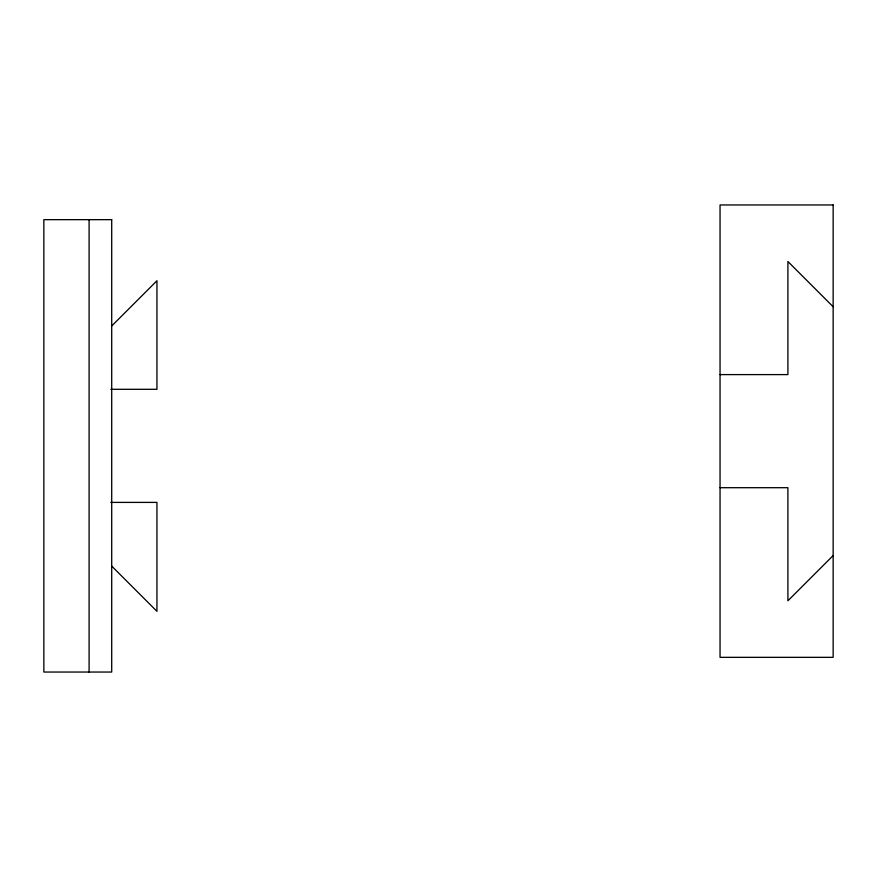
<?xml version="1.0" encoding="UTF-8"?>
<svg xmlns="http://www.w3.org/2000/svg" width="877" height="877" viewBox="0 0 877 877"><rect width="100%" height="100%" fill="white"/><g stroke="black" fill="none" stroke-linecap="round" stroke-linejoin="round"><path stroke-width="1.32" d="M111.708 325.97L156.95 280.728L156.95 389.3L110.798 389.3M833.15 555.558L787.908 600.789L787.908 487.7L720.05 487.7M720.05 374.6L787.908 374.6L787.908 261.51L833.15 306.742M110.798 502.4L156.95 502.4L156.95 611.324L111.708 566.082M89.092 219.656L89.092 672.045M833.15 204.955L720.05 204.955L720.05 657.344L833.15 657.344L833.15 204.955M111.708 219.656L43.85 219.656L43.85 672.045L111.708 672.045L111.708 219.656"/></g></svg>
